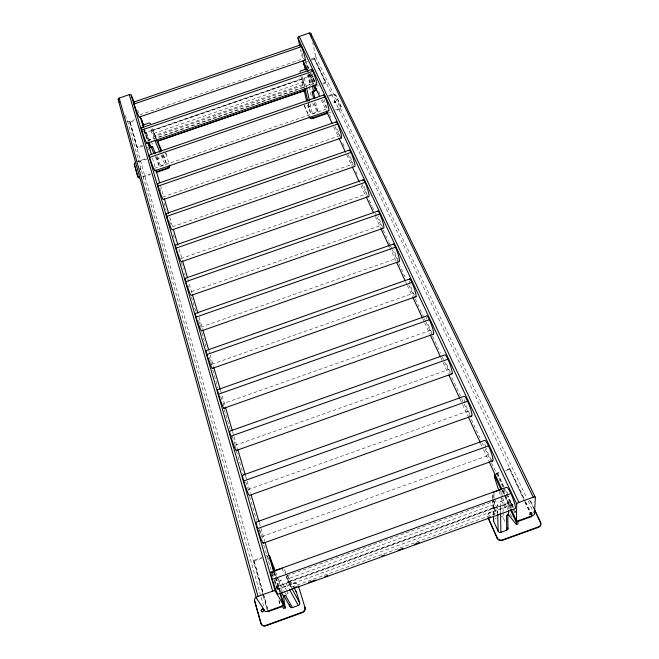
<?xml version="1.0" encoding="UTF-8"?>
<svg xmlns="http://www.w3.org/2000/svg" width="659" height="659" viewBox="0 0 659 659"><rect width="100%" height="100%" fill="white"/><g stroke="black" fill="none" stroke-linecap="round" stroke-linejoin="round"><path stroke-width="0.49" stroke-dasharray="3.29 2.47" d="M524.309 500.774L509.349 468.648L504.761 470.295M533.815 508.649L530.726 501.664A3.938 3.559 17.3 0 0 529.441 500.156M531.953 514.852L532.118 513.048L530.948 512.2L529.63 512.677L529.465 514.481L529.49 513.995L530.66 514.844M334.039 102.746L334.245 102.013L335.958 102.087L334.788 103.15L334.039 102.746L334.113 101.346L335.077 101.016L335.958 102.087M335.826 101.42L334.657 102.483L333.907 102.079M140.136 169.577L140.449 168.803L139.799 168.358M301.69 78.8L301.69 79.294L153.143 130.358L152.913 129.947L154.684 135.466L303.898 84.146L303.708 83.454L301.69 78.8L152.913 129.947M529.614 513.163L530.923 512.694L532.093 513.534M267.529 609.105L253.781 560.414L262.175 557.399M495.93 473.648A3.196 1.236 -23.2 0 1 497.421 472.931L500.173 471.943M253.781 560.414L254.11 560.966L261.565 558.288M496.153 474.389A1.598 0.618 -23.2 0 1 497.438 473.599L500.189 472.61M505.684 470.633L509.349 469.315M270.94 573.355L273.238 572.531M497.529 514.234L497.298 509.045L493.953 501.301L287.019 575.785L289.54 583.89L291.904 588.347M280.545 591.914L277.538 581.675L281.031 580.414L286.237 589.69M500.346 512.529L500.148 501.532L503.6 500.288L507.908 509.629M286.805 574.516L288.914 578.421L493.27 504.843L493.121 500.263M289.886 581.09L494.143 507.529L496.688 513.163L291.682 587.045L288.914 578.421M288.823 581.79L496.532 506.985M276.582 586.724L510.832 502.356M286.253 576.131L287.637 580.752A2.224 2.084 -47.5 0 1 286.187 583.52L277.925 586.502L278.436 587.383L275.347 588.495M494.736 499.061L497.52 505.165A2.224 2.043 14.6 0 0 500.436 506.359L508.575 503.427L502.372 490.065M504.86 496.482L508.575 504.481L511.615 503.385L514.522 509.621M277.291 589.039L513.064 504.102M277.53 589.451L293.675 583.627A3.896 3.674 -48.8 0 1 297.341 584.286M489.999 512.9L489.975 512.414A3.905 3.608 15.4 0 0 487.644 515.214L487.668 515.7A3.896 3.6 15.5 0 1 489.999 512.9L513.056 504.596M286.764 595.687A2.092 1.969 -51.1 0 1 288.131 593.067L290.067 592.367M494.695 518.592L496.598 517.908M261.928 536.566L488.879 455.245M235.263 445.278L448.886 369.435M248.188 489.513L468.269 411.018M430.632 330.25L223.096 403.613A9.934 0.766 71 0 1 223.829 406.364M211.613 364.312L413.391 293.263M191.464 291.673L381.676 225.197M200.764 327.169L397.105 258.295M180.764 258.69L367.047 193.804A8.831 1.145 71.2 0 1 363.801 184.693M162.74 196.992L339.953 135.672M172.493 226.721L353.158 164A8.633 1.079 71.4 0 1 349.995 155.129M156.068 138.794L152.081 129.288A1.557 1.071 -21.1 0 1 150.919 130.828L145.013 132.854L145.581 134.197L143.374 134.963M304.697 87.655L302.465 77.597A1.549 1.063 -13.9 0 0 304.376 78.075L310.216 76.065L309.376 74.245M153.012 130.309L301.871 79.138M308.84 73.857L310.529 77.49L312.712 76.741L314.714 81.032M153.934 133.373L303.198 82.045M147.394 140.795L315.406 82.993A8.13 0.923 72 0 1 312.004 72.951M303.783 87.507L156.307 138.25L155.565 136.182L303.091 85.439L304.771 89.69M142.805 146.1L137.459 147.945L129.839 121.404L137.105 147.146L142.459 145.301M322.894 83.207L325.538 82.301L314.063 58.181L325.711 83.158L323.067 84.064M316.905 86.189L318.668 85.579M136.479 161.826L145.886 158.588M328.487 95.662L332.342 94.328A2.776 1.944 -12.7 0 1 335.793 95.201L341.074 106.61A2.801 1.977 -12.4 0 1 339.311 109.328L336.485 110.3M138.637 161.801L147.097 158.885M328.619 96.321L332.474 94.995A2.768 1.944 -12.7 0 1 335.925 95.868L341.074 106.61M159.041 165.475L157.386 159.89A1.491 1.054 -21.4 0 1 158.498 158.391L162.724 156.941A1.491 1.054 -21.2 0 1 164.437 157.46L166.126 163.028A1.499 1.063 -21.3 0 1 165.014 164.536L160.763 166.002A1.499 1.063 -21.5 0 1 159.041 165.475L155.17 156.389M308.165 107.903A1.483 1.046 -13.8 0 1 309.129 106.461L313.313 105.02A1.483 1.046 -13.6 0 1 315.142 105.498L317.556 110.786A1.491 1.054 -13.5 0 1 316.6 112.244L312.391 113.694A1.491 1.054 -13.7 0 1 310.546 113.208L307.489 104.929M154.387 168.383L327.391 108.694A8.279 0.972 71.8 0 0 328.24 110.275M142.649 176.497L150.268 173.869M335.415 109.962L339.179 108.669A2.801 1.977 -12.4 0 0 340.95 105.942M142.929 177.114L150.54 174.487M328.948 112.903L330.834 112.252M139.799 114.79L303.98 58.462M125.111 115.416L127.549 120.959A1.549 1.17 -12.5 0 0 129.477 121.536L134.823 119.699M311.188 59.17L314.417 58.058A1.54 1.153 -28.5 0 0 315.62 56.419L312.753 42.613M130.194 122.212L135.029 120.548M307.547 61.336L305.628 61.995L309.096 69.442M311.369 60.027L314.244 59.038M140.079 168.976L140.729 169.421L140.449 168.803M510.066 514.3L512.48 517.274M276.969 588.083A3.287 1.194 -18.2 0 1 279.045 588.438L280.989 591.807M276.582 576.806L274.614 573.338A3.254 1.227 -18.1 0 0 272.554 572.951M277.068 577.671L279.037 581.139L277.67 577.391M281.031 580.414A2.158 2.018 -47.9 0 0 279.614 583.1L283.905 590.653M284.383 591.494L285.808 594.006M286.706 590.538L288.131 593.067M286.187 583.52L289.095 588.792M287.637 580.752L291.492 587.812M281.665 568.404L284.12 572.918M286.08 576.526L291.97 587.358M285.767 572.366L284.309 569.664L285.973 575.208M287.711 575.974L293.535 586.79M293.675 583.627L293.453 583.215A3.905 3.674 -48.7 0 1 297.127 583.866M493.525 500.478L493.953 501.301M530.726 501.664L533.839 508.155M315.62 56.419L526.442 497.405M528.213 501.112L533.988 513.188M314.417 58.058L525.264 500.84M525.701 501.771L532.332 515.692M509.349 468.648L524.77 501.062M525.215 501.985L531.821 515.873M524.753 501.697L531.788 516.499M305.438 61.139L308.898 68.552M497.421 472.931L503.731 486.466M514.943 510.519L515.775 512.298M310.834 73.157L316.468 85.258M497.438 473.599L503.492 486.589M503.921 487.52L506.516 493.089M506.952 494.019L513.007 507.01M514.737 510.725L515.602 512.587M306.46 65.109L307.761 67.91M310.356 73.495L315.999 85.612M318.602 91.197L319.895 93.99M322.498 99.583L327.268 109.831M329.434 114.493L330.736 117.286M335.077 126.602L339.846 136.85M342.878 143.374L344.179 146.166M348.084 154.552L353.29 165.73M355.885 171.324L357.186 174.116M361.956 184.363L371.931 205.789M372.368 206.72L373.661 209.521M375.399 213.244L376.701 216.037M377.137 216.968L382.772 229.085M383.2 230.016L388.406 241.194M388.843 242.125L390.144 244.917M390.573 245.848L391.874 248.649M392.311 249.58L398.382 262.62M398.81 263.551L405.755 278.46M408.786 284.985L414.857 298.025M415.294 298.955L423.959 317.589M424.396 318.519L425.698 321.312M426.126 322.251L432.197 335.291M432.634 336.222L440.434 352.993M442.173 356.717L461.251 397.707M461.687 398.646L480.765 439.635M482.495 443.359L483.36 445.229M485.098 448.952L491.169 461.992M491.606 462.923L515.453 514.168M309.928 74.385L314.252 83.693M503.287 490.56L505.016 494.275M505.445 495.206L511.483 508.196M309.096 73.792L313.857 84.055M321.213 99.913L325.974 110.177M333.767 126.965L338.528 137.22M346.758 154.947L351.947 166.142M361.041 185.731L365.803 195.987M375.325 216.514L380.523 227.701M389.609 247.29L396.1 261.285M405.623 281.805L406.924 284.606M407.361 285.536L412.55 296.731M422.946 319.121L424.239 321.913M424.676 322.852L429.866 334.047M440.69 357.359L448.046 373.216M460.171 399.338L467.964 416.126M480.518 443.178L483.113 448.779M483.549 449.71L488.739 460.905M502.158 489.818L510.816 508.476M501.977 490.263L504.448 495.593M312.712 76.741A2.331 1.713 -27.4 0 0 310.9 79.195L313.289 84.352M511.615 503.385A3.262 1.178 -23 0 0 508.575 505.75L509.811 508.419M500.148 501.532A2.158 1.977 14.6 0 1 502.974 502.677L506.417 510.148M494.332 498.188L492.743 494.695L492.874 498.756M503.089 512.661L503.155 517.661L505.651 523.147M304.45 104.979A2.776 1.944 -13.9 0 0 304.499 105.992L309.343 116.849M304.499 105.992L309.491 117.508M137.105 147.146L137.459 147.945M144.016 128.118L148.959 139.757L145.532 130.251M155.837 156.249L157.386 159.89M145.631 135.103A2.339 1.738 -13.7 0 1 146.265 135.803L148.555 141.166M151.175 141.084L153.102 145.639M157.723 156.57L158.498 158.391M137.525 110.094L139.494 114.732M156.908 156.916L160.763 166.002M150.969 128.777L155.277 139.107M161.933 155.063L162.724 156.941M150.919 130.828L154.445 139.255M161.101 155.178L165.014 164.536M152.344 128.357L156.636 138.678M163.267 154.643L164.437 157.46M162.616 154.593L166.126 163.028M165.376 152.904A2.793 1.961 -21.1 0 1 166.019 153.72L166.274 154.346A2.784 1.961 -21.1 0 0 165.631 153.531M494.143 507.529L493.27 504.843M275.61 571.781L277.324 576.46M274.111 572.325L277.538 581.675M144.445 130.622L147.88 140.128L150.4 139.263A1.524 1.054 -21.3 0 0 149.255 140.771M308.157 74.36L311.32 83.899L308.824 84.756A1.516 1.046 -13.7 0 1 310.694 85.233M307.086 74.731L310.249 84.27L308.157 74.78M499.085 491.408L502.117 500.824L502.084 498.039M500.56 490.873L501.779 494.645M502.99 498.41L503.6 500.288M166.019 153.72L169.206 164.157M279.614 583.1L282.563 593.108M146.265 135.803L147.871 141.273M279.045 588.438L280.157 592.227M144.453 130.35L145.581 134.197M274.004 572.259L278.436 587.383M144.164 129.971L147.229 140.301M152.443 158.086L155.623 168.959M160.549 185.756L163.737 196.629M169.816 217.379L172.996 228.245M179.075 248.995L182.263 259.868M187.766 278.642L192.107 293.461M199.059 317.177L202.535 329.039M208.903 350.777L209.768 353.743M210.056 354.723L213.532 366.585M220.485 390.301L225.114 406.109M232.643 431.802L233.805 435.756M234.093 436.744L237.569 448.598M245.675 476.268L246.837 480.222M247.125 481.21L250.593 493.064M259.284 522.711L264.786 541.484M273.757 572.119L279.548 591.881M143.505 130.507L144.659 134.444M268.337 557.621L269.49 561.567M272.661 572.432L274.679 579.343M274.968 580.332L278.147 591.189M147.641 146.817L148.794 150.763M164.066 203.12L166.084 210.032M173.284 234.728L175.014 240.659M181.357 262.389L183.375 269.309M184.528 273.254L185.105 275.231M191.44 296.962L195.764 311.781M201.819 332.531L206.424 348.331M212.766 370.07L217.948 387.846M224.291 409.577L230.057 429.339M236.392 451.069L243.599 475.765M249.646 496.507L256.565 520.215M259.448 530.1L260.602 534.045M263.773 544.911L270.973 569.615M272.126 573.561L272.991 576.526M274.432 581.469L276.162 587.391M278.922 600.258L280.33 605.11M278.938 600.843L280.314 605.588M254.11 560.966L263.18 593.067M263.452 594.047L267.851 609.608M129.477 121.536L263.089 595.415M263.369 596.403L267.554 611.239M127.549 120.959L260.865 596.461M261.145 597.458L263.921 607.359M300.932 76.222L303.651 88.1M302.39 76.741L304.862 87.639M308.461 103.488L309.129 106.461M308.305 103.315L310.546 113.208M304.376 78.075L306.377 86.98M310.158 103.801L312.391 113.694M300.413 48.955L302.81 59.755M309.252 86.691L311.814 98.265M312.885 103.092L313.313 105.02M314.508 102.606L316.6 112.244M310.216 76.065L310.529 77.49M310.9 79.195L312.135 84.879M315.661 102.112L317.556 110.786M325.538 82.301L325.711 83.158M332.342 94.328L332.474 94.995M339.179 108.669L339.311 109.328M335.793 95.201L335.925 95.868M492.907 499.769L493.434 516.022M492.611 494.67L492.751 498.739M492.784 499.753L493.311 516.03M493.929 493.097L494.143 500.239M494.176 501.26L494.571 514.514M497.52 505.165L497.71 513.172M500.436 506.359L500.535 512.356M502.067 497.117L501.993 491.548A3.229 1.203 -23.1 0 1 503.484 489.892M502.974 502.677L503.081 511.664M508.575 503.427L508.575 504.481M508.575 505.75L508.575 508.781M304.647 106.651A2.768 1.944 -13.9 0 1 304.598 105.629M159.717 188.276A8.501 0.552 70.2 0 1 160.845 191.291M169.569 221.16A8.682 0.585 70.3 0 1 170.656 224.299M188.408 285.693A9.111 0.651 70.5 0 1 188.993 287.357M198.598 320.612A9.35 0.684 70.7 0 1 199.784 324.03M200.048 324.846A9.35 0.684 70.7 0 1 200.55 326.444M272.497 574.936A11.623 0.956 72 0 1 273.139 576.526M274.408 579.961A11.623 0.956 72 0 1 277.134 588.685M259.572 529.325A11.112 0.906 71.7 0 1 262.859 540.001M209.364 357.507A9.63 0.725 70.8 0 1 210.592 361.025M210.864 361.882A9.63 0.725 70.8 0 1 212.297 366.874M220.765 396.545A9.934 0.766 71 0 1 222.594 401.949M232.19 436.184A10.28 0.807 71.2 0 1 235.008 444.421M235.576 446.357A10.28 0.807 71.2 0 1 236.054 448.235M245.659 481.844A10.668 0.857 71.5 0 1 249.044 492.693M303.025 56.188A7.982 0.873 72.1 0 1 301.122 50.446M469.776 413.943A10.593 1.59 69.2 0 1 465.353 403.563M465.065 402.649A10.593 1.59 69.2 0 1 464.01 398.308M414.239 294.952A9.564 1.343 70.4 0 1 410.055 284.103M409.849 283.337A9.564 1.343 70.4 0 1 409.305 280.718M398.25 260.494A9.292 1.277 70.7 0 1 393.868 249.423M382.755 227.248A9.053 1.203 71 0 1 378.332 215.822M491.449 459.875A11.03 1.672 68.7 0 1 486.078 448.219M485.823 447.461A11.03 1.672 68.7 0 1 484.505 442.181M327.062 107.961A8.279 0.972 71.8 0 1 323.915 98.446M431.942 332.77A9.86 1.425 70 0 1 427.946 323.355M426.744 319.055A9.86 1.425 70 0 1 426.455 317.424M513.616 507.422A11.532 1.763 68.3 0 1 508.171 495.815M507.636 494.225A11.532 1.763 68.3 0 1 506.343 488.929M450.295 372.146A10.206 1.499 69.6 0 1 446.094 362.269M340.86 137.352A8.452 1.021 71.6 0 1 337.087 127.764M265.906 556.056A3.221 1.26 -18 0 1 267.505 555.661M267.019 556.418A1.606 0.626 -18 0 1 267.686 556.427M501.483 516.434A2.092 1.928 17 0 1 503.155 517.661M529.424 500.659A3.938 3.559 17.4 0 1 530.701 502.158"/><path stroke-width="0.99" d="M531.821 515.873L531.788 516.499L519.498 520.939A1.647 0.568 -22.9 0 0 517.949 522.109L517.908 523.954L516.384 524.506L516.409 522.661L510.223 509.308M516.45 520.602L516.722 504.077L298.016 38.156A1.573 1.211 -28.7 0 1 299.227 36.451L309.186 33.041A1.573 1.211 -29.5 0 1 310.908 33.741L535.339 497.372L534.433 514.111A2.208 0.766 -23.2 0 1 532.332 515.692L518.485 520.684A2.208 0.766 -22.9 0 1 516.45 520.602L511.252 509.407M488.368 518.509L497.15 538.205A3.97 3.682 20.4 0 0 502.331 540.388L538.518 527.307L538.551 526.829A4.012 3.641 21.2 0 0 540.512 522.068L534.284 509.086M538.518 527.307A4.012 3.633 21.3 0 0 540.479 522.554L540.512 522.068M261.228 610.778L261.574 609.377L262.916 608.891L263.905 609.814L263.559 611.214L262.224 611.7L261.228 610.778L262.48 612.087M261.483 611.173L261.829 609.773L263.172 609.287L264.16 610.201M305.29 90.753L305.29 90.283L157.229 141.306M316.163 88.265L316.526 89.962L313.585 91.519L312.35 85.827M316.526 89.962L312.152 92.013L313.635 98.751M281.475 592.655L283.419 596.024L285.223 607.952L283.667 608.512L282.76 606.988A1.664 0.577 -18.3 0 0 280.899 607.046L268.402 611.56L268.081 611.05M283.848 595.777L289.927 606.346A2.117 1.993 -54.1 0 0 292.464 607.59L298.321 605.473A2.109 1.993 -53.6 0 0 299.68 602.82L296.451 592.194L294.021 587.688M493.434 516.022L493.599 521.104L498.13 531.187A2.109 1.952 19.1 0 0 500.881 532.34L506.656 530.256A2.117 1.952 19.3 0 0 507.743 527.719M260.75 623.117A4.028 3.732 -57.1 0 0 265.462 625.506L302.259 612.211A3.97 3.765 -55.2 0 0 304.804 607.203L305.018 607.598A3.97 3.756 -55.4 0 1 302.473 612.606L265.717 625.885A4.02 3.723 -57.2 0 1 261.005 623.496L254.695 601.14A3.946 3.649 -52.2 0 1 255.643 597.367M488.344 518.023L497.141 537.736A3.979 3.682 20.3 0 0 502.323 539.919L538.551 526.829M270.857 572.078L506.639 487.289A11.532 1.763 68.3 0 1 512.653 497.693A11.532 1.763 68.3 0 1 515.083 508.748L278.106 594.163A11.623 0.956 72 0 1 272.983 581.576A11.623 0.956 72 0 1 271.45 572.729M274.391 571.015L281.665 568.404A2.208 2.059 -44.9 0 1 282.769 568.305M501.062 489.505L493.896 492.075A2.208 2.018 12.5 0 0 493.006 492.693M272.324 579.393L510.873 493.542M256.31 597.902A2.315 0.832 -17.8 0 1 258.007 596.395L272.653 591.123A2.306 0.832 -18.1 0 1 275.256 591.082L283.312 604.723A2.224 0.783 -18.3 0 1 281.632 606.165L267.554 611.239A2.232 0.783 -18 0 1 265.033 611.321L256.31 597.902L118.192 99.723A1.582 1.227 -11.7 0 1 119.188 98.084L129.271 94.632A1.582 1.227 -12.6 0 1 131.24 95.258L134.387 102.672M516.722 504.077A2.29 0.824 -23.2 0 1 518.872 502.422L533.263 497.232A2.29 0.824 -23.4 0 1 535.339 497.372M293.939 587.729L296.83 586.683M308.404 582.515L315.159 580.077M324.796 576.609L327.696 575.562M381.701 556.097L384.592 555.059M398.094 550.191L402.913 548.453M414.486 544.285L419.305 542.546M487.775 517.867L490.675 516.821M283.419 596.024L285.438 595.291L292.464 607.59M506.656 530.256L506.59 515.552L508.575 514.836L508.575 510.799M471.786 416.018L249.3 495.411A10.668 0.857 71.5 0 1 244.917 484.859A10.668 0.857 71.5 0 1 242.644 475.197L464.084 396.339A10.593 1.59 69.2 0 1 469.9 406.867A10.593 1.59 69.2 0 1 471.012 415.705M257.545 528.584L488.525 445.888M263.238 543.197L492.743 460.896M236.21 450.525L452.099 373.834M243.706 480.971L467.577 401.199M218.475 394.189L429.371 319.706M223.887 408.275L433.556 334.113M230.708 436.258L447.898 359.221M206.061 350.563L409.741 278.955M206.942 354.534L411.908 282.439M212.264 368.439L416.06 296.649M195.27 313.47L393.407 244.069M196.061 317.094L395.408 247.249M175.385 245.123L363.29 179.775M176.019 248.155L365.012 182.411M185.055 278.37L377.945 211.061M185.764 281.69L379.798 213.953M157.987 186.143L337.647 124.049M341.453 137.912L163.267 199.586A8.501 0.552 70.2 0 1 159.346 190.352A8.501 0.552 70.2 0 1 157.896 184.116M166.208 213.574L349.377 150.079M166.768 216.35L350.983 152.484M146.842 143.3L316.707 84.846A8.13 0.923 72 0 0 314.417 75.044A8.13 0.923 72 0 0 311.509 70.274M158.201 140.977L304.128 90.753M150.128 147.789L152.666 146.916L155.367 153.283M323.585 95.011L149.189 155.096A8.328 0.519 70.1 0 0 152.056 164.528A8.328 0.519 70.1 0 0 154.832 170.113M149.634 157.419L324.969 96.997M154.857 170.763L328.783 110.737M155.985 171.892L167.419 167.946A2.817 2.002 -21.2 0 0 169.503 165.112L169.758 165.73A2.817 2.002 -21.2 0 1 167.683 168.572L156.257 172.51M328.009 113.224L312.951 118.431A2.801 1.985 -13.8 0 1 309.491 117.508L309.343 116.849A2.801 1.985 -13.8 0 0 312.803 117.772L327.877 112.565M157.485 183.606L336.164 121.866M133.761 102.054L300.174 45.034M134.098 103.99L301.377 46.665M305.191 60.158L139.197 117.121A8.023 0.47 69.9 0 1 135.334 107.779A8.023 0.47 69.9 0 1 134.214 102.779M308.107 71.526L306.847 68.8L301.039 70.793A1.54 1.054 -14 0 0 300.026 72.259M141.29 127.945L311.608 69.434M141.685 130.07L312.893 71.238M508.575 514.836L516.384 524.506M254.695 601.14L261.005 623.496M280.437 593.174L285.223 607.952M268.839 555.677A3.221 1.26 -18 0 1 269.556 556.089L275.273 570.851M289.581 589.673L298.321 605.473M291.97 588.693L299.68 602.82M309.186 33.041L533.263 497.232M534.26 509.572L540.479 522.554M299.227 36.451L518.872 502.422M307.794 70.999L303.033 60.735A1.532 1.153 -27.8 0 0 303.354 61.238M314.285 84.986L319.483 96.181M326.411 111.107L332.037 123.233M338.965 138.159L345.456 152.147M352.384 167.073L359.312 181.999M366.231 196.926L373.595 212.783M380.951 228.64L389.181 246.359M396.537 262.216L405.194 280.874M412.987 297.662L422.51 318.182M430.302 334.978L440.261 356.428M448.919 375.086L459.735 398.407M468.392 417.065L480.081 442.247M489.176 461.835L501.73 488.887M303.766 62.638A2.298 1.722 -27.7 0 0 303.667 63.585L306.246 69.154M313.692 85.217L315.43 90.341M494.851 474.521A3.196 1.236 -23.2 0 0 494.472 475.32L501.161 489.752M135.235 162.534A2.801 1.961 -22.4 0 0 134.362 164.635L137.822 176.752A2.825 2.002 -22.6 0 0 139.617 177.971M134.362 164.635L134.65 165.244A2.793 1.961 -22.4 0 1 134.741 164.182M118.192 99.723L119.411 102.491M148.407 143.094L149.964 147.303L151.216 147.418L148.934 142.056M143.333 126.512L142.756 125.161L148.621 123.142A1.549 1.063 -21 0 1 150.392 123.661M154.008 153.662L150.911 146.389A1.532 1.071 -21.4 0 0 152.666 146.916M140.787 118.579A2.306 1.738 -13.4 0 1 141.421 119.279L143.819 125.498M154.832 140.186L159.923 152.361M157.806 141.496L161.702 150.886M156.372 139.601L161.051 150.845M167.419 167.946L167.683 168.572M305.496 69.961L303.667 63.585M498.781 490.469L494.53 477.289L494.472 475.32M298.37 585.892L305.018 607.598M289.35 604.402L289.927 606.346M141.421 119.279L143.44 126.157M269.556 556.089L274.053 571.427M143.464 127.459L140.276 116.585A1.54 1.17 -13.3 0 1 139.947 117.772M147.805 142.278L151.282 154.132M155.911 169.948L159.676 182.79M164.313 198.598L168.655 213.425M173.284 229.233L177.922 245.041M182.551 260.857L187.477 277.653M192.395 294.449L197.898 313.223M202.824 330.027L208.615 349.789M213.821 367.574L220.197 389.312M225.403 407.097L232.355 430.813M237.858 449.586L245.387 475.279M251.178 495.041L258.995 521.722M265.075 542.472L273.757 572.119M279.844 592.869L283.312 604.723M131.24 95.258L275.256 591.082M129.271 94.632L272.653 591.123M119.188 98.084L258.007 596.395M134.914 166.208L137.822 176.752M304.326 91.074L306.583 100.975M312.803 117.772L312.951 118.431M304.936 88.479L307.852 101.338M306.6 87.968L309.491 100.827M298.016 38.156L299.763 46.015M306.847 68.8L307.16 70.225M313.346 91.51L314.821 98.257M310.908 33.741L311.526 36.698M497.141 537.736L497.15 538.205M497.726 514.177L498.13 531.187M500.552 513.353L500.881 532.34M502.323 539.919L502.331 540.388M507.875 513.995L507.9 528.732M313.173 91.099A1.524 1.063 -13.6 0 1 312.152 92.013M314.887 87.795A2.348 1.713 -27.2 0 1 314.994 86.84M139.337 177.353A2.825 2.002 -22.6 0 1 137.542 176.134M148.3 144.214A2.364 1.73 -13.9 0 1 148.942 144.914M146.842 142.756A8.172 0.494 70 0 1 143.481 135.474A8.172 0.494 70 0 1 141.734 128.604M166.595 214.002A8.682 0.585 70.3 0 0 168.185 220.724A8.682 0.585 70.3 0 0 172.114 229.884L354.773 166.463A8.633 1.079 71.4 0 0 352.689 156.718A8.633 1.079 71.4 0 0 349.155 150.713M185.401 278.592A9.111 0.651 70.5 0 0 187.288 286.41A9.111 0.651 70.5 0 0 191.234 295.38L383.538 228.146A9.053 1.203 71 0 0 381.652 218.524A9.053 1.203 71 0 0 377.599 211.514M195.583 313.56A9.35 0.684 70.7 0 0 197.642 322.012A9.35 0.684 70.7 0 0 201.588 330.843L399.107 261.532A9.292 1.277 70.7 0 0 397.336 252.01A9.292 1.277 70.7 0 0 392.995 244.415M212.528 368.323A9.63 0.725 70.8 0 1 208.59 359.666A9.63 0.725 70.8 0 1 206.349 350.522M224.109 408.003A9.934 0.766 71 0 1 220.197 399.543A9.934 0.766 71 0 1 217.742 389.65L426.472 315.958A9.86 1.425 70 0 1 431.488 324.879A9.86 1.425 70 0 1 432.971 334.129M236.392 450.081A10.28 0.807 71.2 0 1 232.503 441.859A10.28 0.807 71.2 0 1 229.818 431.134L444.718 354.946A10.206 1.499 69.6 0 1 450.113 364.633A10.206 1.499 69.6 0 1 451.423 373.694M263.32 542.332A11.112 0.906 71.7 0 1 259.522 534.754A11.112 0.906 71.7 0 1 256.302 522.085L484.686 440.369A11.03 1.672 68.7 0 1 490.963 451.827A11.03 1.672 68.7 0 1 491.853 460.386M175.755 245.445A8.888 0.618 70.4 0 0 177.485 252.694A8.888 0.618 70.4 0 0 181.423 261.771L368.776 196.497A8.831 1.145 71.2 0 0 366.791 186.81A8.831 1.145 71.2 0 0 363.01 180.319M300.125 45.924A7.982 0.873 72.1 0 1 303.354 51.806A7.982 0.873 72.1 0 1 304.738 59.854M409.264 279.177A9.564 1.343 70.4 0 1 413.926 287.406A9.564 1.343 70.4 0 1 415.565 296.805M323.454 95.794A8.279 0.972 71.8 0 1 327.078 102.458A8.279 0.972 71.8 0 1 328.24 110.275M335.983 122.574A8.452 1.021 71.6 0 1 339.83 129.683A8.452 1.021 71.6 0 1 340.86 137.352M295.899 591.329A2.092 1.969 -50.4 0 1 296.451 592.194M280.594 606.535A3.328 1.161 -18.3 0 1 284.326 606.428M493.599 521.104A2.092 1.936 16.7 0 1 493.846 519.185M507.463 514.943A2.183 2.002 16.8 0 1 506.59 515.552M516.409 522.661A3.295 1.137 -22.9 0 1 519.514 520.322"/></g></svg>
